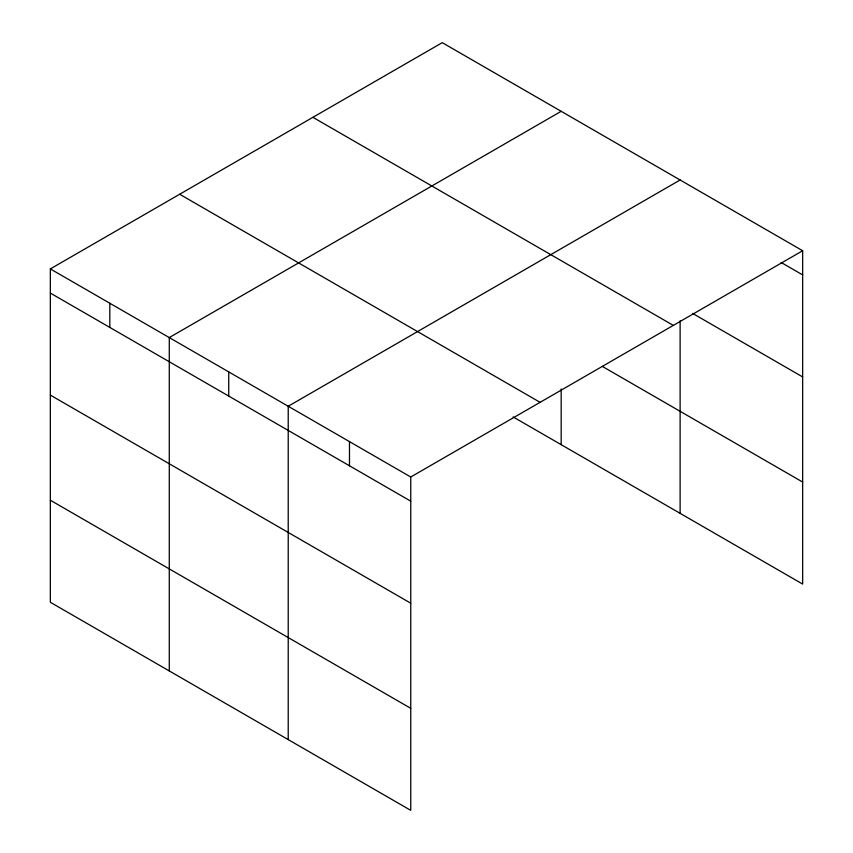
<?xml version="1.0" encoding="UTF-8"?>
<svg xmlns="http://www.w3.org/2000/svg" width="853" height="853" viewBox="0 0 853 853"><rect width="100%" height="100%" fill="white"/><g stroke="black" fill="none" stroke-linecap="round" stroke-linejoin="round"><path stroke-width="1.28" d="M802.662 250.729L442.249 42.65L50.338 268.908L50.338 602.271L410.751 810.35L410.751 476.998L802.662 250.729L802.662 584.092L513.143 416.936M561.178 111.316L169.278 337.575L169.278 670.938M680.118 179.983L288.218 406.252L288.218 739.604M781.103 262.457L802.662 274.901M692.593 313.392L802.662 376.93M312.912 117.319L673.326 325.398M602.346 366.406L802.662 482.052M179.674 194.249L540.088 402.328M50.338 268.908L410.751 476.998M50.338 293.08L410.751 501.159M50.338 395.11L410.751 603.199M50.338 500.231L410.751 708.321M680.118 320.824L680.118 513.335M561.178 389.021L561.178 444.669M349.485 441.619L349.485 465.791M228.743 371.919L228.743 396.08M109.813 303.241L109.813 327.413"/></g></svg>
